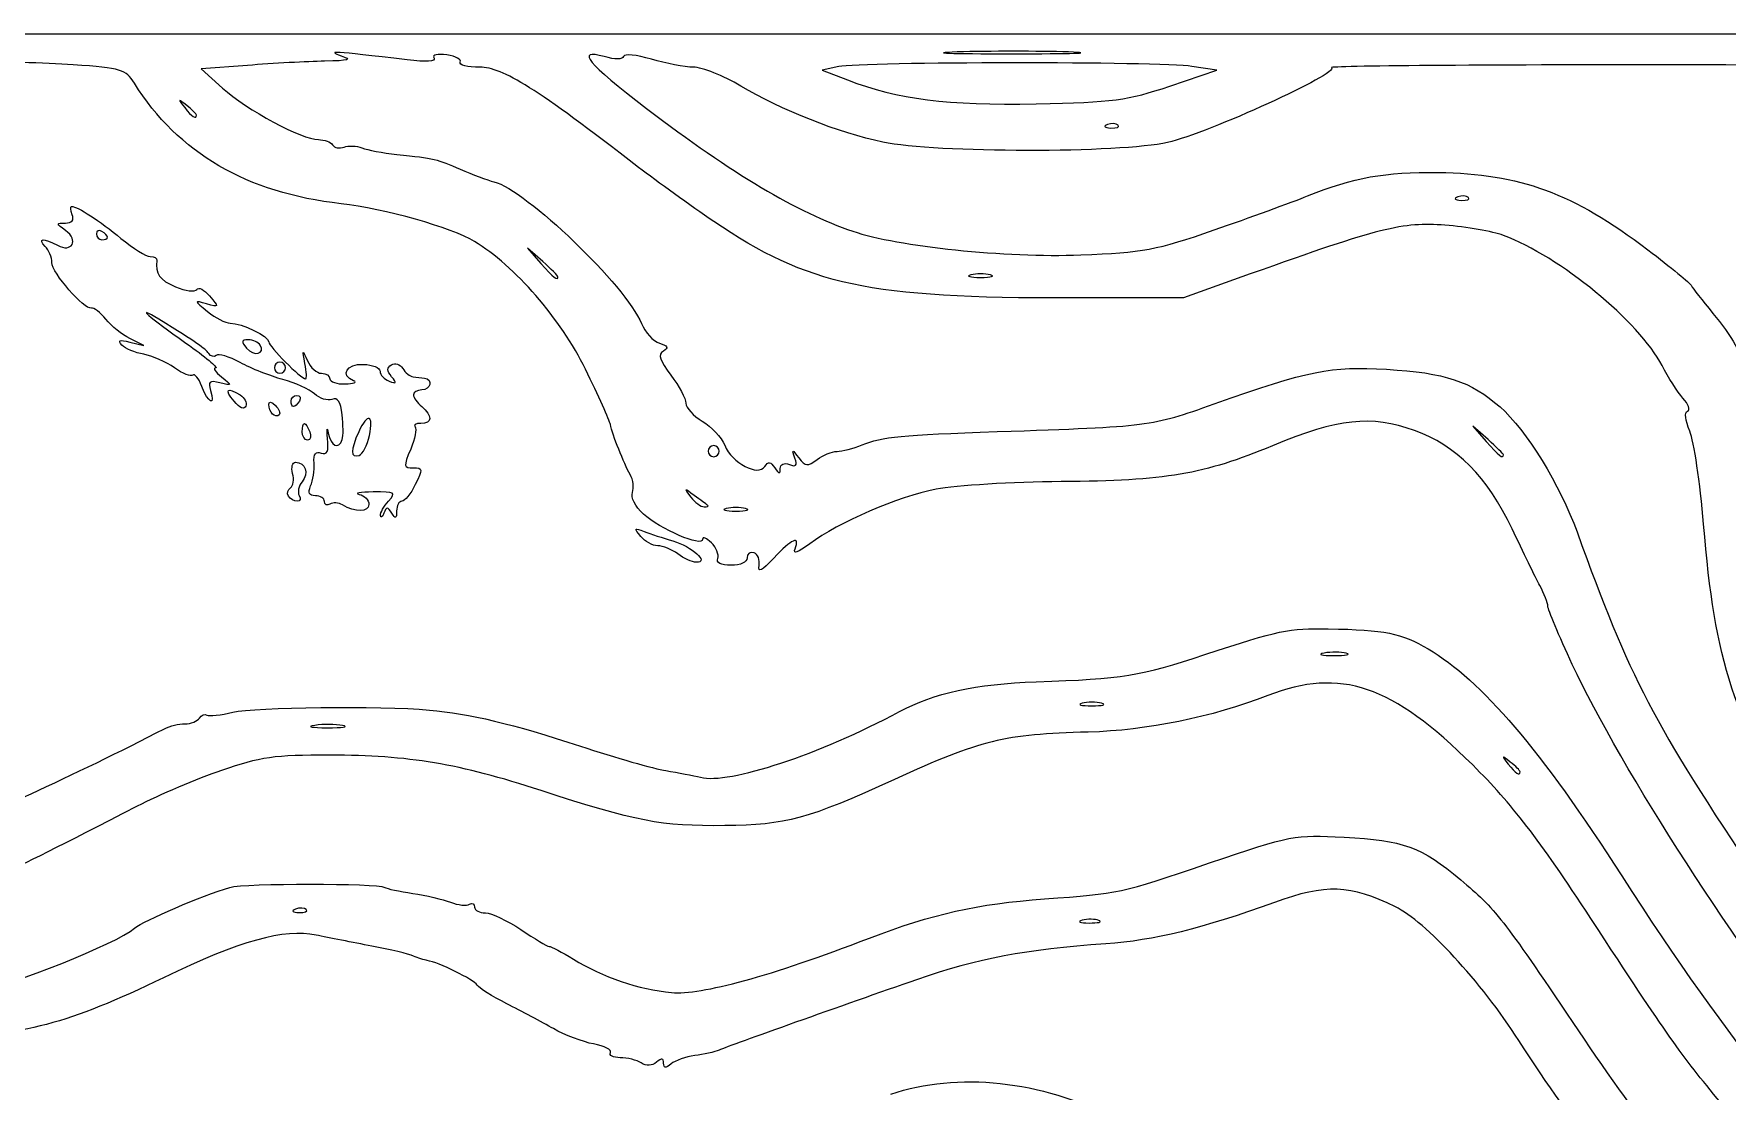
# Model space of a CAD drawing. Extents: x 32 to 2531, y 46 to 1398.
# Drawn here: x 1362.7 to 1768.6, y 1144.3 to 1397.7 of the extents above; entities that cross this region are included whole.
import ezdxf

# ---------------------------------------------------------------- set-up
doc = ezdxf.new("R2010")
doc.units = 0
doc.layers.add('IMAGE', color=7, linetype='CONTINUOUS')

msp = doc.modelspace()

# ---------------------------------------------------------------- linework, layer by layer
at = {"layer": 'IMAGE', "color": 7}
for points in [[(32.319879, 721.65756), (32.319879, 1397.653213), (1281.6532, 1397.653213), (2530.9865, 1397.653213), (2530.9865, 721.65312), (2530.9865, 45.6531), (1281.6532, 45.6531), (32.319879, 45.6531), (32.319879, 721.64876)], [(1610.7241, 1393.312982), (1610.7241, 1393.312982)], [(1634.9865, 1385.123966), (1634.9865, 1385.123966)], [(1401.6532, 1378.156619), (1401.6532, 1378.156619)], [(1622.6255, 1375.79211), (1622.6255, 1375.79211)], [(1706.6255, 1358.458773), (1706.6255, 1358.458773)], [(1380.3199, 1348.907857), (1380.3199, 1348.907857)], [(1591.9865, 1339.90561), (1591.9865, 1339.90561)], [(1488.3199, 1339.42075), (1488.3199, 1339.42075)], [(1416.9296, 1323.07868), (1416.9296, 1323.07868)], [(1422.9865, 1317.65321), (1422.9865, 1317.65321)], [(1410.6559, 1309.6221), (1410.6559, 1309.6221)], [(1424.3199, 1309.6532), (1424.3199, 1309.6532)], [(1419.8755, 1306.54211), (1419.8755, 1306.54211)], [(1426.9865, 1302.31988), (1426.9865, 1302.31988)], [(1443.1172, 1301.41957), (1443.1172, 1301.41957)], [(1526.9865, 1297.65321), (1526.9865, 1297.65321)], [(1714.9865, 1296.75413), (1714.9865, 1296.75413)], [(1423.7101, 1286.89441), (1423.7101, 1286.89441)], [(1524.2088, 1284.69717), (1524.2088, 1284.69717)], [(1533.3199, 1283.90565), (1533.3199, 1283.90565)], [(1517.0651, 1273.02895), (1517.0651, 1273.02895)], [(1677.3355, 1249.23598), (1677.3355, 1249.23598)], [(1618.6532, 1237.23896), (1618.6532, 1237.23896)], [(1436.6715, 1231.92495), (1436.6715, 1231.92495)], [(1718.9865, 1220.82329), (1718.9865, 1220.82329)], [(1427.9588, 1187.79205), (1427.9588, 1187.79205)]]:
    msp.add_lwpolyline(points, close=True, dxfattribs=at)
for points in [[(1413.8812, 1390.106192), (1402.7759, 1389.241771), (1407.8812, 1384.659787)], [(1555.6532, 1389.810119), (1551.6532, 1388.949195), (1557.6985, 1386.634227)], [(1634.9865, 1385.123962), (1646.3199, 1388.934553), (1640.3199, 1389.861719)], [(1484.6532, 1343.087421), (1480.9865, 1346.319839), (1484.2189, 1342.653173)], [(1654.3199, 1340.131941), (1638.3199, 1334.41515), (1611.6532, 1334.36755)], [(1385.6531, 1323.79604), (1388.9864, 1322.97249), (1385.6531, 1324.63123)], [(1711.3199, 1300.4208), (1707.6532, 1303.65321), (1710.8856, 1299.98655)], [(1445.7585, 1282.21489), (1445.7584, 1282.21489)], [(1618.0119, 1185.19457), (1618.0119, 1185.19447)]]:
    msp.add_lwpolyline(points, dxfattribs=at)
for points in [[(1452.1937, 1391.420669), (1433.9315, 1393.574259), (1432.9, 1393.639907), (1436.3199, 1392.430851)], [(1461.71, 1392.596001), (1459.3747, 1392.938764), (1458.1183, 1392.646041), (1458.5975, 1391.870749)], [(1464.8943, 1390.83726), (1465.2967, 1391.488459), (1463.8637, 1392.279892), (1461.71, 1392.596001)], [(1499.4054, 1392.199498), (1492.378, 1394.214929), (1495.3037, 1390.636117), (1509.5365, 1379.806545)], [(1510.734, 1391.579289), (1507.1342, 1392.671745), (1504.306, 1392.947431), (1504.0666, 1392.229218)], [(1584.0575, 1393.315126), (1576.5017, 1393.077033), (1582.3199, 1392.881264), (1596.9865, 1392.880085)], [(1610.7241, 1393.313026), (1603.6132, 1393.552298), (1591.6132, 1393.553263), (1584.0575, 1393.315126)], [(1596.9865, 1392.880085), (1611.6532, 1392.878885), (1617.8351, 1393.07371), (1610.7241, 1393.312982)], [(1372.0867, 1390.243906), (1365.2484, 1390.713675), (1354.2535, 1391.006785), (1347.6535, 1390.895262)], [(1386.7533, 1385.831299), (1384.67, 1389.150431), (1383.6835, 1389.447229), (1372.0867, 1390.243906)], [(1432.3199, 1391.111511), (1428.2865, 1391.034021), (1419.9891, 1390.581623), (1413.8812, 1390.106192)], [(1436.3199, 1392.430851), (1439.0345, 1391.471129), (1438.2921, 1391.226259), (1432.3199, 1391.111511)], [(1458.5975, 1391.870749), (1459.1052, 1391.04918), (1456.7485, 1390.883541), (1452.1937, 1391.420669)], [(1469.5853, 1389.653263), (1466.6028, 1389.653263), (1464.4917, 1390.186061), (1464.8943, 1390.83726)], [(1507.6532, 1365.658227), (1483.1415, 1384.603405), (1475.1299, 1389.653263), (1469.5853, 1389.653263)], [(1504.0666, 1392.229218), (1503.811, 1391.462631), (1502.0146, 1391.451178), (1499.4054, 1392.199498)], [(1520.8113, 1389.667639), (1518.7072, 1389.675639), (1514.1725, 1390.535819), (1510.734, 1391.579289)], [(1532.1446, 1385.156857), (1528.0153, 1387.62985), (1522.9153, 1389.659702), (1520.8113, 1389.667639)], [(1640.3199, 1389.861719), (1632.8123, 1391.021851), (1561.08, 1390.978133), (1555.6532, 1389.810119)], [(1673.8037, 1389.560015), (1675.8544, 1388.292061), (1644.2904, 1373.900881), (1634.4948, 1371.637662)], [(1756.7021, 1390.220563), (1710.432, 1390.275193), (1673.1277, 1389.977939), (1673.8037, 1389.560015)], [(1841.3706, 1388.498246), (1840.9537, 1389.749089), (1821.5389, 1390.144022), (1756.7021, 1390.220563)], [(1436.3201, 1356.947503), (1413.7229, 1359.493529), (1397.2648, 1369.084043), (1386.7533, 1385.831299)], [(1407.8812, 1384.659787), (1413.7023, 1379.435427), (1426.9581, 1372.319929), (1430.8699, 1372.319929)], [(1566.1966, 1371.708982), (1555.7742, 1373.878433), (1541.6881, 1379.441345), (1532.1446, 1385.156857)], [(1557.6985, 1386.634227), (1569.9681, 1381.935867), (1581.5364, 1380.471134), (1602.9865, 1380.900087)], [(1602.9865, 1380.900087), (1621.5579, 1381.271473), (1624.8023, 1381.699719), (1634.9865, 1385.123966)], [(1399.3199, 1380.489953), (1397.2051, 1382.148447), (1397.158, 1382.101287), (1398.8164, 1379.986546)], [(1401.6532, 1378.156619), (1401.6532, 1378.433494), (1400.6032, 1379.483494), (1399.3199, 1380.489953)], [(1398.8164, 1379.986546), (1400.5583, 1377.765549), (1401.6532, 1377.059241), (1401.6532, 1378.156619)], [(1509.5365, 1379.806545), (1530.276, 1364.026214), (1545.5906, 1354.907594), (1558.9857, 1350.363525)], [(1430.8699, 1372.319929), (1432.3141, 1372.319929), (1433.8504, 1371.746133), (1434.2839, 1371.044828)], [(1620.0699, 1375.897373), (1619.0063, 1375.471738), (1619.3221, 1375.155795), (1620.8755, 1375.091817)], [(1622.6255, 1375.792106), (1622.1824, 1376.235161), (1621.0324, 1376.28253), (1620.0699, 1375.897373)], [(1620.8755, 1375.091817), (1622.2809, 1375.033927), (1623.0685, 1375.349054), (1622.6255, 1375.79211)], [(1434.2839, 1371.044828), (1434.7173, 1370.343523), (1435.9527, 1370.107716), (1437.0292, 1370.520813)], [(1437.0292, 1370.520813), (1438.1057, 1370.933911), (1440.0365, 1370.846657), (1441.3199, 1370.326917)], [(1441.3199, 1370.326917), (1442.6032, 1369.807177), (1446.3532, 1369.101651), (1449.6532, 1368.759079)], [(1449.6532, 1368.759079), (1458.7997, 1367.80958), (1459.2776, 1367.698764), (1464.9087, 1365.221327)], [(1634.4948, 1371.637662), (1623.244, 1369.038259), (1578.8044, 1369.084666), (1566.1966, 1371.708982)], [(1464.9087, 1365.221327), (1467.7993, 1363.949621), (1471.4251, 1362.592708), (1472.9659, 1362.205963)], [(1525.6532, 1352.715344), (1520.1532, 1356.433161), (1512.0532, 1362.257459), (1507.6532, 1365.658227)], [(1668.0669, 1358.839753), (1679.0624, 1363.247385), (1686.6658, 1364.609618), (1699.3242, 1364.439837)], [(1699.3242, 1364.439837), (1719.0964, 1364.174642), (1731.591, 1359.570034), (1749.6524, 1345.892626)], [(1472.9659, 1362.205963), (1480.648, 1360.277888), (1504.5993, 1337.30218), (1508.3391, 1328.27373)], [(1371.8377, 1354.319879), (1371.4156, 1355.419879), (1371.3596, 1356.319879), (1371.7137, 1356.319879)], [(1371.7137, 1356.319879), (1373.0797, 1356.319879), (1378.5101, 1352.800191), (1383.5421, 1348.653213)], [(1468.3201, 1347.901954), (1462.8225, 1351.219849), (1446.6956, 1355.778503), (1436.3201, 1356.947503)], [(1645.6524, 1350.669687), (1654.0857, 1353.602019), (1664.1722, 1357.278549), (1668.0669, 1358.839753)], [(1704.0699, 1358.564035), (1703.0063, 1358.138401), (1703.3221, 1357.822458), (1704.8755, 1357.758479)], [(1706.6255, 1358.458769), (1706.1824, 1358.901823), (1705.0324, 1358.949193), (1704.0699, 1358.564035)], [(1704.8755, 1357.758479), (1706.2809, 1357.700589), (1707.0685, 1358.015717), (1706.6255, 1358.458773)], [(1370.2687, 1350.522151), (1367.9332, 1352.229966), (1367.9301, 1352.319879), (1370.2077, 1352.319879)], [(1370.2077, 1352.319879), (1371.7909, 1352.319879), (1372.3445, 1352.999071), (1371.8377, 1354.319879)], [(1611.6532, 1334.36755), (1562.6601, 1334.28005), (1548.4364, 1337.31465), (1525.6532, 1352.715344)], [(1700.9865, 1351.796864), (1690.7515, 1352.581768), (1685.4675, 1351.260977), (1654.3199, 1340.131941)], [(1365.3865, 1346.719879), (1363.4391, 1348.667407), (1364.9299, 1348.800803), (1368.3267, 1346.982941)], [(1368.3267, 1346.982941), (1371.8109, 1345.118183), (1373.4856, 1348.169939), (1370.2687, 1350.522151)], [(1378.9865, 1350.319879), (1378.2532, 1350.773105), (1377.6532, 1350.508514), (1377.6532, 1349.731902)], [(1377.6532, 1349.731902), (1377.6532, 1348.95529), (1378.2532, 1348.319879), (1378.9865, 1348.319879)], [(1380.3199, 1348.907857), (1380.3199, 1349.231245), (1379.7199, 1349.866654), (1378.9865, 1350.319879)], [(1378.9865, 1348.319879), (1379.7199, 1348.319879), (1380.3199, 1348.584469), (1380.3199, 1348.907857)], [(1383.5421, 1348.653213), (1386.4341, 1346.269879), (1389.5924, 1344.319879), (1390.5604, 1344.319879)], [(1494.9196, 1317.28074), (1489.0561, 1329.28246), (1477.9092, 1342.114853), (1468.3201, 1347.901954)], [(1558.9857, 1350.363525), (1569.8566, 1346.675737), (1595.7032, 1343.993662), (1613.6524, 1344.690823)], [(1613.6524, 1344.690823), (1628.7464, 1345.277089), (1631.766, 1345.841261), (1645.6524, 1350.669687)], [(1714.9865, 1349.362665), (1712.4199, 1350.307812), (1706.1199, 1351.403201), (1700.9865, 1351.796864)], [(1753.034, 1318.1639), (1747.6429, 1328.67044), (1728.4583, 1344.401855), (1714.9865, 1349.362665)], [(1366.9865, 1342.860886), (1366.9865, 1344.103333), (1366.2665, 1345.839879), (1365.3865, 1346.719879)], [(1390.5604, 1344.319879), (1391.5284, 1344.319879), (1392.2493, 1343.869879), (1392.1625, 1343.319879)], [(1749.6524, 1345.892626), (1755.1524, 1341.727611), (1759.8541, 1337.86475), (1760.1006, 1337.30849)], [(1376.4469, 1331.96099), (1374.7419, 1331.46248), (1366.9865, 1340.397771), (1366.9865, 1342.860886)], [(1392.1625, 1343.319879), (1391.6711, 1340.207402), (1392.7693, 1338.66904), (1396.6471, 1337.03862)], [(1484.2189, 1342.653173), (1487.2401, 1339.22612), (1488.3199, 1338.37506), (1488.3199, 1339.42075)], [(1488.3199, 1339.42075), (1488.3199, 1339.65959), (1486.6699, 1341.30959), (1484.6532, 1343.087421)], [(1587.3199, 1339.90561), (1586.0365, 1339.57024), (1587.0865, 1339.29584), (1589.6532, 1339.29584)], [(1591.9865, 1339.90561), (1590.7032, 1340.240977), (1588.6032, 1340.240977), (1587.3199, 1339.90561)], [(1589.6532, 1339.29584), (1592.2199, 1339.29584), (1593.2699, 1339.57024), (1591.9865, 1339.90561)], [(1396.6471, 1337.03862), (1399.0373, 1336.03357), (1401.3024, 1335.75137), (1401.7083, 1336.40804)], [(1401.7083, 1336.40804), (1402.1123, 1337.06179), (1403.5048, 1336.35644), (1404.8027, 1334.84058)], [(1760.1006, 1337.30849), (1760.3472, 1336.75223), (1762.664, 1333.76544), (1765.2492, 1330.67117)], [(1379.9097, 1329.27937), (1378.5843, 1330.92354), (1377.026, 1332.13027), (1376.4469, 1331.96099)], [(1392.6531, 1329.24967), (1386.6392, 1332.96152), (1390.1289, 1329.89034), (1399.1153, 1323.5624)], [(1404.0748, 1332.95243), (1401.0035, 1333.81574), (1401.0048, 1333.80586), (1404.3204, 1331.09977)], [(1404.8027, 1334.84058), (1407.0999, 1332.15761), (1407.0805, 1332.10752), (1404.0748, 1332.95243)], [(1385.6531, 1324.63123), (1383.8197, 1325.54354), (1381.2352, 1327.6352), (1379.9097, 1329.27937)], [(1404.5805, 1321.05596), (1403.7132, 1322.29549), (1401.8825, 1323.55308), (1392.6531, 1329.24967)], [(1404.3204, 1331.09977), (1406.1537, 1329.60344), (1408.5841, 1328.36583), (1409.7212, 1328.34953)], [(1409.7212, 1328.34953), (1412.6079, 1328.30813), (1418.9641, 1325.22134), (1418.9767, 1323.85483)], [(1508.3391, 1328.27373), (1509.2196, 1326.14791), (1511.1548, 1324.02306), (1512.6395, 1323.55184)], [(1765.2492, 1330.67117), (1769.5869, 1325.4792), (1772.5568, 1320.25911), (1773.0348, 1316.98654)], [(1383.7685, 1323.08762), (1382.6901, 1324.22798), (1383.1719, 1324.40908), (1385.6531, 1323.79604)], [(1399.1153, 1323.5624), (1403.7308, 1320.31234), (1406.94, 1317.63413), (1406.2468, 1317.61081)], [(1414.0779, 1324.31988), (1412.3829, 1324.31988), (1412.3013, 1323.94878), (1413.6411, 1322.33456)], [(1416.9296, 1323.07868), (1416.5077, 1323.76134), (1415.2244, 1324.31988), (1414.0779, 1324.31988)], [(1418.9767, 1323.85483), (1418.9897, 1322.74948), (1426.728, 1314.98655), (1427.8201, 1314.98655)], [(1512.6395, 1323.55184), (1514.6696, 1322.90749), (1514.9052, 1322.42705), (1513.5899, 1321.61409)], [(1388.9887, 1320.87175), (1386.9144, 1321.24789), (1384.5653, 1322.24503), (1383.7685, 1323.08762)], [(1396.3571, 1317.6266), (1394.3788, 1319.0353), (1391.0631, 1320.49562), (1388.9887, 1320.87175)], [(1406.3936, 1320.61597), (1405.9065, 1320.12893), (1405.0907, 1320.32692), (1404.5805, 1321.05596)], [(1412.1328, 1318.88495), (1409.4632, 1320.32405), (1406.8807, 1321.10301), (1406.3936, 1320.61597)], [(1413.6411, 1322.33456), (1415.3625, 1320.26025), (1418.2655, 1320.91711), (1416.9296, 1323.07868)], [(1427.6485, 1318.65321), (1426.9885, 1322.00119), (1427.0405, 1322.05913), (1428.2468, 1319.31988)], [(1513.5899, 1321.61409), (1512.2365, 1320.77768), (1512.6491, 1319.47332), (1515.4136, 1315.84882)], [(1400.7663, 1315.87752), (1400.3196, 1315.43082), (1398.3355, 1316.2179), (1396.3571, 1317.6266)], [(1402.9161, 1313.17146), (1402.1804, 1315.1065), (1401.2129, 1316.32423), (1400.7663, 1315.87752)], [(1406.2468, 1317.61081), (1405.5536, 1317.58751), (1406.1868, 1316.6125), (1407.6531, 1315.44418)], [(1407.6531, 1315.44418), (1410.2787, 1313.35263), (1410.2728, 1313.33107), (1407.2649, 1314.04275)], [(1422.3197, 1314.83677), (1419.3864, 1315.62417), (1414.8023, 1317.44585), (1412.1328, 1318.88495)], [(1421.6532, 1318.98655), (1420.9199, 1318.98655), (1420.3199, 1318.38655), (1420.3199, 1317.65321)], [(1420.3199, 1317.65321), (1420.3199, 1316.91988), (1420.9199, 1316.31988), (1421.6532, 1316.31988)], [(1422.9865, 1317.65321), (1422.9865, 1318.38655), (1422.3865, 1318.98655), (1421.6532, 1318.98655)], [(1421.6532, 1316.31988), (1422.3865, 1316.31988), (1422.9865, 1316.91988), (1422.9865, 1317.65321)], [(1427.8201, 1314.98655), (1428.1232, 1314.98655), (1428.046, 1316.63655), (1427.6485, 1318.65321)], [(1428.2468, 1319.31988), (1428.9733, 1317.66988), (1430.4872, 1316.31988), (1431.6108, 1316.31988)], [(1431.6108, 1316.31988), (1432.7344, 1316.31988), (1433.6537, 1315.71988), (1433.6537, 1314.98655)], [(1439.3204, 1314.53625), (1436.0097, 1315.87211), (1437.6319, 1318.60461), (1441.6507, 1318.46185)], [(1441.6507, 1318.46185), (1443.8491, 1318.38375), (1445.6491, 1317.63407), (1445.6507, 1316.79586)], [(1445.6507, 1316.79586), (1445.6507, 1315.95766), (1446.6385, 1314.89392), (1447.8423, 1314.43201)], [(1448.4443, 1315.50399), (1447.2451, 1316.94894), (1447.2353, 1317.64931), (1448.4043, 1318.372)], [(1447.8423, 1314.43201), (1449.6185, 1313.75043), (1449.7319, 1313.95243), (1448.4443, 1315.50399)], [(1448.4043, 1318.372), (1449.2552, 1318.8979), (1450.4625, 1318.50132), (1451.0871, 1317.4907)], [(1451.0871, 1317.4907), (1451.7117, 1316.48008), (1452.8447, 1315.57821), (1453.6047, 1315.48655)], [(1453.6047, 1315.48655), (1454.3648, 1315.39485), (1455.5867, 1315.24488), (1456.32, 1315.15321)], [(1500.8904, 1304.05127), (1500.6961, 1305.00331), (1498.0093, 1310.95657), (1494.9196, 1317.28074)], [(1515.4136, 1315.84882), (1517.3788, 1313.27245), (1518.9865, 1310.25841), (1518.9865, 1309.15094)], [(1645.6532, 1308.9705), (1668.5463, 1317.05214), (1673.5032, 1318.04757), (1686.9865, 1317.2708)], [(1686.9865, 1317.2708), (1700.9396, 1316.46696), (1707.2021, 1314.39047), (1714.1977, 1308.24823)], [(1758.0448, 1310.37571), (1756.7295, 1311.85172), (1754.4745, 1315.3564), (1753.034, 1318.1639)], [(1405.0215, 1312.20938), (1406.2535, 1308.32768), (1404.4432, 1309.15492), (1402.9161, 1313.17146)], [(1407.2649, 1314.04275), (1404.7247, 1314.6438), (1404.3468, 1314.33498), (1405.0215, 1312.20938)], [(1410.6559, 1309.6221), (1408.2607, 1312.41947), (1408.9719, 1313.13299), (1412.1491, 1311.12033)], [(1429.9368, 1311.36747), (1428.6807, 1312.48819), (1425.2531, 1314.04937), (1422.3197, 1314.83677)], [(1434.1351, 1310.06454), (1433.082, 1309.66043), (1431.1928, 1310.24675), (1429.9368, 1311.36747)], [(1433.6537, 1314.98655), (1433.6537, 1314.25321), (1435.3037, 1313.70058), (1437.3204, 1313.75848)], [(1437.3204, 1313.75848), (1439.3371, 1313.81638), (1440.2371, 1314.16637), (1439.3204, 1314.53625)], [(1455.6533, 1312.31988), (1454.5533, 1312.31988), (1453.6533, 1311.79335), (1453.6533, 1311.14981)], [(1456.32, 1315.15321), (1458.4584, 1314.88592), (1457.8545, 1312.31988), (1455.6533, 1312.31988)], [(1413.472, 1308.44297), (1413.1659, 1307.52472), (1412.0525, 1307.99089), (1410.6559, 1309.6221)], [(1412.1491, 1311.12033), (1413.1551, 1310.48304), (1413.7504, 1309.27823), (1413.472, 1308.44297)], [(1418.9865, 1308.80877), (1418.9865, 1309.64424), (1419.6076, 1309.56552), (1420.5643, 1308.60877)], [(1419.8755, 1306.54211), (1419.3865, 1307.03099), (1418.9865, 1308.05099), (1418.9865, 1308.80877)], [(1420.5643, 1308.60877), (1421.4321, 1307.74099), (1421.8321, 1306.72099), (1421.4532, 1306.34211)], [(1424.3199, 1309.6532), (1424.3199, 1310.38654), (1424.9553, 1310.98654), (1425.7319, 1310.98654)], [(1424.9079, 1308.31987), (1424.5844, 1308.31987), (1424.3199, 1308.91987), (1424.3199, 1309.6532)], [(1426.3199, 1309.6532), (1425.8667, 1308.91987), (1425.2312, 1308.31987), (1424.9079, 1308.31987)], [(1425.7319, 1310.98654), (1426.5085, 1310.98654), (1426.7731, 1310.38654), (1426.3199, 1309.6532)], [(1436.5667, 1306.372), (1436.1952, 1309.55389), (1435.5112, 1310.5926), (1434.1351, 1310.06454)], [(1453.6533, 1311.14981), (1453.6533, 1310.50626), (1454.5533, 1309.2328), (1455.6533, 1308.31988)], [(1455.6533, 1308.31988), (1458.2933, 1306.12884), (1458.1929, 1304.31988), (1455.4311, 1304.31988)], [(1518.9865, 1309.15094), (1518.9865, 1308.04348), (1520.7611, 1306.08909), (1522.93, 1304.80788)], [(1593.6532, 1302.3371), (1630.4247, 1303.58459), (1630.3804, 1303.57895), (1645.6532, 1308.9705)], [(1714.1977, 1308.24823), (1720.4871, 1302.72609), (1728.5924, 1289.58127), (1732.6691, 1278.29186)], [(1759.1452, 1307.2617), (1759.8553, 1307.4984), (1759.3601, 1308.89971), (1758.0448, 1310.37571)], [(1421.4532, 1306.34211), (1421.0743, 1305.96321), (1420.3643, 1306.05321), (1419.8755, 1306.54211)], [(1426.9865, 1302.31988), (1426.9865, 1303.41988), (1427.2224, 1304.31988), (1427.5105, 1304.31988)], [(1427.5105, 1304.31988), (1427.7988, 1304.31988), (1428.3799, 1303.41988), (1428.802, 1302.31988)], [(1433.0651, 1300.73215), (1432.8479, 1303.07207), (1432.9312, 1303.63655), (1433.2503, 1301.98655)], [(1436.5907, 1300.46563), (1436.8619, 1301.27912), (1436.8511, 1303.93699), (1436.5667, 1306.372)], [(1443.1172, 1301.41957), (1444.1569, 1306.50329), (1442.6859, 1306.98024), (1440.5339, 1302.25715)], [(1454.0449, 1303.48385), (1454.5047, 1303.02405), (1454.0319, 1300.62405), (1453.0019, 1298.15052)], [(1455.4311, 1304.31988), (1454.2089, 1304.31988), (1453.5851, 1303.94367), (1454.0449, 1303.48385)], [(1505.6324, 1292.03965), (1504.1069, 1294.69315), (1501.4019, 1301.54503), (1500.8904, 1304.05127)], [(1522.93, 1304.80788), (1525.0989, 1303.52668), (1527.5131, 1300.94274), (1528.2948, 1299.06584)], [(1693.6535, 1302.61396), (1683.2071, 1306.33064), (1675.4823, 1305.49767), (1659.6535, 1298.94769)], [(1759.686, 1302.44711), (1758.5957, 1305.05647), (1758.3768, 1307.00556), (1759.1452, 1307.2617)], [(1428.278, 1300.31988), (1427.5677, 1300.31988), (1426.9865, 1301.21988), (1426.9865, 1302.31988)], [(1428.802, 1302.31988), (1429.2241, 1301.21988), (1428.9884, 1300.31988), (1428.278, 1300.31988)], [(1431.5597, 1297.20689), (1433.0035, 1296.65291), (1433.3651, 1297.4998), (1433.0651, 1300.73215)], [(1433.2503, 1301.98655), (1433.8615, 1298.82553), (1435.7564, 1297.96276), (1436.5907, 1300.46563)], [(1440.5339, 1302.25715), (1438.5408, 1297.88275), (1438.5699, 1295.95879), (1440.6189, 1296.64179)], [(1440.6189, 1296.64179), (1441.5168, 1296.94107), (1442.6409, 1299.09107), (1443.1172, 1301.41957)], [(1555.2331, 1297.61081), (1556.4687, 1297.63411), (1559.1687, 1298.3279), (1561.2331, 1299.15251)], [(1561.2331, 1299.15251), (1566.1625, 1301.12158), (1570.5619, 1301.55371), (1593.6532, 1302.3371)], [(1717.0897, 1279.02461), (1711.2572, 1291.3948), (1703.6412, 1299.06048), (1693.6535, 1302.61396)], [(1710.8856, 1299.98655), (1713.9068, 1296.55949), (1714.9865, 1295.70843), (1714.9865, 1296.75413)], [(1714.9865, 1296.75413), (1714.9865, 1296.99296), (1713.3365, 1298.64296), (1711.3199, 1300.4208)], [(1763.002, 1280.1914), (1762.1857, 1290.02072), (1760.6935, 1300.03579), (1759.686, 1302.44711)], [(1429.8368, 1294.79463), (1429.7128, 1297.00591), (1430.2223, 1297.72015), (1431.5597, 1297.20689)], [(1453.0019, 1298.15052), (1451.2573, 1293.97525), (1451.3015, 1293.65321), (1453.6192, 1293.65321)], [(1525.6532, 1298.98655), (1524.9199, 1298.98655), (1524.3199, 1298.38655), (1524.3199, 1297.65321)], [(1524.3199, 1297.65321), (1524.3199, 1296.91988), (1524.9199, 1296.31988), (1525.6532, 1296.31988)], [(1526.9865, 1297.65321), (1526.9865, 1298.38655), (1526.3865, 1298.98655), (1525.6532, 1298.98655)], [(1525.6532, 1296.31988), (1526.3865, 1296.31988), (1526.9865, 1296.91988), (1526.9865, 1297.65321)], [(1528.2948, 1299.06584), (1530.0701, 1294.80278), (1536.3057, 1291.51165), (1537.9104, 1293.99068)], [(1537.9104, 1293.99068), (1538.7436, 1295.278), (1539.2829, 1295.20184), (1540.2995, 1293.65326)], [(1543.8016, 1294.44746), (1545.4192, 1293.82674), (1545.7479, 1294.20332), (1545.1317, 1295.97148)], [(1545.1317, 1295.97148), (1544.36, 1298.18596), (1544.4156, 1298.18869), (1546.1064, 1296.01918)], [(1546.1064, 1296.01918), (1547.6899, 1293.98743), (1548.1968, 1293.94351), (1550.4429, 1295.64343)], [(1550.4429, 1295.64343), (1551.842, 1296.70217), (1553.9975, 1297.58747), (1555.2331, 1297.61081)], [(1659.6535, 1298.94769), (1643.0189, 1292.06429), (1634.1308, 1290.55739), (1608.9868, 1290.35751)], [(1424.1729, 1288.89575), (1424.8493, 1289.31381), (1425.0892, 1290.85527), (1424.7059, 1292.32121)], [(1424.7059, 1292.32121), (1424.3225, 1293.78715), (1424.6429, 1294.98655), (1425.4191, 1294.98655)], [(1425.4191, 1294.98655), (1427.758, 1294.98655), (1428.6516, 1292.32619), (1426.9865, 1290.31988)], [(1429.0243, 1289.31988), (1429.5687, 1290.60321), (1429.9343, 1293.06685), (1429.8368, 1294.79463)], [(1453.6192, 1293.65321), (1455.9476, 1293.65321), (1455.9813, 1293.38392), (1454.1201, 1289.65321)], [(1506.1752, 1287.75688), (1506.5979, 1288.85807), (1506.3536, 1290.78532), (1505.6324, 1292.03965)], [(1540.2995, 1293.65326), (1541.314, 1292.10788), (1541.6171, 1292.06453), (1541.6328, 1293.46258)], [(1541.6328, 1293.46258), (1541.6458, 1294.57582), (1542.4797, 1294.95472), (1543.8016, 1294.44746)], [(1423.7101, 1286.89441), (1423.2883, 1287.57708), (1423.4965, 1288.47768), (1424.1729, 1288.89575)], [(1426.2837, 1287.04495), (1426.7568, 1286.27949), (1426.5439, 1285.65321), (1425.8105, 1285.65321)], [(1426.9865, 1290.31988), (1426.1269, 1289.28413), (1425.8107, 1287.81041), (1426.2837, 1287.04495)], [(1430.1772, 1286.98655), (1428.6484, 1286.98655), (1428.3181, 1287.65505), (1429.0243, 1289.31988)], [(1432.3199, 1285.57452), (1432.3199, 1286.35113), (1431.3557, 1286.98655), (1430.1772, 1286.98655)], [(1444.0287, 1287.89083), (1440.8888, 1287.85483), (1439.3699, 1287.59268), (1440.6532, 1287.30821)], [(1440.6532, 1287.30821), (1441.9365, 1287.02376), (1442.9865, 1285.93877), (1442.9865, 1284.89715)], [(1447.6953, 1285.69975), (1449.584, 1287.78677), (1449.3087, 1287.95133), (1444.0287, 1287.89083)], [(1454.1201, 1289.65321), (1453.0227, 1287.45321), (1451.5687, 1285.65321), (1450.8891, 1285.65321)], [(1508.8227, 1282.58915), (1506.8279, 1284.43791), (1505.7265, 1286.58759), (1506.1752, 1287.75688)], [(1520.9865, 1287.03051), (1518.5199, 1288.83985), (1518.4571, 1288.81156), (1520.1497, 1286.65321)], [(1524.2088, 1284.69717), (1523.9032, 1284.90468), (1522.4532, 1285.95468), (1520.9865, 1287.03051)], [(1579.0127, 1288.5088), (1569.7284, 1286.70464), (1555.6615, 1280.64149), (1548.6759, 1275.43295)], [(1608.9868, 1290.35751), (1597.2535, 1290.26431), (1583.7651, 1289.43232), (1579.0127, 1288.5088)], [(1425.8105, 1285.65321), (1425.0772, 1285.65321), (1424.132, 1286.21176), (1423.7101, 1286.89441)], [(1433.6532, 1284.98655), (1432.9199, 1284.53332), (1432.3199, 1284.79791), (1432.3199, 1285.57452)], [(1436.6532, 1284.77048), (1435.7365, 1285.34253), (1434.3865, 1285.43977), (1433.6532, 1284.98655)], [(1442.9865, 1284.89715), (1442.9865, 1282.96037), (1439.6603, 1282.89384), (1436.6532, 1284.77048)], [(1445.7584, 1282.21489), (1445.7014, 1282.89048), (1446.5721, 1284.45867), (1447.6953, 1285.69975)], [(1448.4609, 1282.80408), (1447.4888, 1284.33857), (1447.1969, 1284.33857), (1446.5867, 1282.80408)], [(1449.6329, 1283.31988), (1449.6169, 1281.49383), (1449.3621, 1281.38169), (1448.4609, 1282.80408)], [(1450.8891, 1285.65321), (1450.2093, 1285.65321), (1449.6441, 1284.60321), (1449.6329, 1283.31988)], [(1520.1497, 1286.65321), (1521.1563, 1285.36988), (1522.6063, 1284.31988), (1523.372, 1284.31988)], [(1523.372, 1284.31988), (1524.1377, 1284.31988), (1524.5143, 1284.48967), (1524.2088, 1284.69717)], [(1528.6532, 1283.90565), (1527.3699, 1283.57028), (1528.4199, 1283.29588), (1530.9865, 1283.29588)], [(1533.3199, 1283.90565), (1532.0365, 1284.24101), (1529.9365, 1284.24101), (1528.6532, 1283.90565)], [(1530.9865, 1283.29588), (1533.5532, 1283.29588), (1534.6032, 1283.57028), (1533.3199, 1283.90565)], [(1446.5867, 1282.80408), (1446.1891, 1281.80444), (1445.8165, 1281.53931), (1445.7585, 1282.21489)], [(1508.1497, 1277.23619), (1506.5219, 1279.23752), (1506.6143, 1279.36873), (1508.9865, 1278.42492)], [(1522.9868, 1276.52277), (1522.9868, 1274.55539), (1512.7695, 1278.93137), (1508.8227, 1282.58915)], [(1723.738, 1265.44789), (1722.6844, 1267.39437), (1719.6927, 1273.50389), (1717.0897, 1279.02461)], [(1788.3153, 1203.48482), (1769.9132, 1234.29575), (1765.7711, 1246.84762), (1763.002, 1280.1914)], [(1512.2283, 1274.98655), (1510.9916, 1274.98655), (1509.1563, 1275.99888), (1508.1497, 1277.23619)], [(1508.9865, 1278.42492), (1510.4532, 1277.84141), (1513.5383, 1276.81881), (1515.8423, 1276.15245)], [(1517.0651, 1273.02895), (1515.6415, 1274.10563), (1513.4649, 1274.98655), (1512.2283, 1274.98655)], [(1515.8423, 1276.15245), (1520.4692, 1274.81423), (1524.7193, 1270.95396), (1521.4831, 1271.02895)], [(1525.1163, 1275.71459), (1523.9451, 1276.88581), (1522.9868, 1277.24949), (1522.9868, 1276.52277)], [(1526.6193, 1271.95268), (1526.9639, 1272.85051), (1526.2875, 1274.54336), (1525.1163, 1275.71459)], [(1545.1519, 1274.26947), (1546.4096, 1277.54741), (1544.3723, 1276.65805), (1540.068, 1272.05035)], [(1548.6759, 1275.43295), (1545.7739, 1273.26921), (1544.622, 1272.88895), (1545.1519, 1274.26947)], [(1732.6691, 1278.29186), (1745.3819, 1243.08773), (1750.792, 1232.72631), (1776.4651, 1194.41365)], [(1521.4831, 1271.02895), (1520.4767, 1271.05225), (1518.4885, 1271.95228), (1517.0651, 1273.02895)], [(1529.8232, 1270.32028), (1527.3497, 1270.32028), (1526.2148, 1270.89849), (1526.6193, 1271.95268)], [(1533.6535, 1272.09805), (1533.6535, 1271.02915), (1532.1263, 1270.32028), (1529.8232, 1270.32028)], [(1535.3201, 1273.29307), (1534.4035, 1273.61359), (1533.6535, 1273.07584), (1533.6535, 1272.09805)], [(1536.5331, 1270.24536), (1536.7827, 1271.60107), (1536.2368, 1272.97255), (1535.3201, 1273.29307)], [(1540.068, 1272.05035), (1537.148, 1268.92445), (1536.2008, 1268.44084), (1536.5331, 1270.24536)], [(1725.6535, 1260.49893), (1725.6535, 1261.27437), (1724.7915, 1263.50141), (1723.738, 1265.44789)], [(1731.5219, 1246.52969), (1728.2943, 1253.43733), (1725.6535, 1259.72349), (1725.6535, 1260.49893)], [(1643.4443, 1248.90841), (1661.1883, 1254.77775), (1663.5188, 1255.26525), (1672.9869, 1255.08835)], [(1672.9869, 1255.08835), (1686.6595, 1254.83289), (1690.4729, 1254.06725), (1696.9352, 1250.28008)], [(1602.9869, 1242.37525), (1623.904, 1243.11111), (1627.8391, 1243.74656), (1643.4443, 1248.90841)], [(1672.0021, 1249.26289), (1670.3435, 1248.94397), (1671.3865, 1248.67092), (1674.3199, 1248.65612)], [(1677.3355, 1249.23599), (1676.0607, 1249.56971), (1673.6607, 1249.58181), (1672.0021, 1249.26289)], [(1674.3199, 1248.65612), (1677.2532, 1248.64132), (1678.6101, 1248.90226), (1677.3355, 1249.23598)], [(1696.9352, 1250.28008), (1709.6829, 1242.80943), (1724.1436, 1225.87628), (1743.3827, 1195.89121)], [(1792.2583, 1152.36617), (1772.5361, 1176.07563), (1743.1649, 1221.61172), (1731.5219, 1246.52969)], [(1570.2027, 1235.24308), (1578.4795, 1239.68913), (1588.4809, 1241.86495), (1602.9869, 1242.37525)], [(1707.6361, 1222.44624), (1688.3685, 1241.62271), (1675.9239, 1245.84108), (1658.5249, 1239.09345)], [(1658.5249, 1239.09345), (1645.0267, 1233.85855), (1629.5359, 1230.70505), (1615.4792, 1230.33051)], [(1402.3337, 1233.67536), (1402.7943, 1234.42065), (1403.6128, 1234.75748), (1404.1527, 1234.42387)], [(1404.1527, 1234.42387), (1404.6925, 1234.09024), (1407.5011, 1234.38917), (1410.3939, 1235.08825)], [(1410.3939, 1235.08825), (1415.4995, 1236.32197), (1445.6957, 1236.66463), (1457.486, 1235.62263)], [(1457.486, 1235.62263), (1467.1115, 1234.77195), (1477.4777, 1232.2926), (1493.6829, 1226.96516)], [(1522.4939, 1219.49091), (1529.2784, 1217.78808), (1551.1547, 1225.01101), (1570.2027, 1235.24308)], [(1613.9865, 1237.23896), (1612.7032, 1236.90358), (1613.7532, 1236.62918), (1616.3199, 1236.62918)], [(1618.6532, 1237.23896), (1617.3699, 1237.57432), (1615.2699, 1237.57432), (1613.9865, 1237.23896)], [(1616.3199, 1236.62918), (1618.8865, 1236.62918), (1619.9365, 1236.90358), (1618.6532, 1237.23896)], [(1342.906, 1207.65537), (1346.4744, 1208.12389), (1373.1704, 1220.3944), (1393.9688, 1231.12569)], [(1393.9688, 1231.12569), (1395.2423, 1231.78272), (1397.4568, 1232.32028), (1398.8901, 1232.32028)], [(1398.8901, 1232.32028), (1400.3235, 1232.32028), (1401.8731, 1232.93007), (1402.3337, 1233.67536)], [(1430.0048, 1231.94315), (1427.9781, 1231.63669), (1429.3199, 1231.37774), (1432.9865, 1231.36773)], [(1436.6715, 1231.92505), (1435.0316, 1232.24153), (1432.0316, 1232.24973), (1430.0048, 1231.94315)], [(1432.9865, 1231.36773), (1436.6532, 1231.35873), (1438.3115, 1231.60847), (1436.6715, 1231.92495)], [(1615.4792, 1230.33051), (1595.1721, 1229.78941), (1589.7049, 1228.45456), (1568.9865, 1218.97908)], [(1493.6829, 1226.96516), (1502.1324, 1224.18743), (1511.3711, 1221.54515), (1514.2133, 1221.09344)], [(1433.6532, 1224.80155), (1420.3303, 1224.82985), (1416.9213, 1224.35196), (1407.6532, 1221.15663)], [(1484.3199, 1216.31207), (1464.5804, 1222.75632), (1452.6147, 1224.76124), (1433.6532, 1224.80155)], [(1735.9705, 1185.65321), (1723.3673, 1204.9022), (1717.144, 1212.98327), (1707.6361, 1222.44624)], [(1716.6532, 1223.15663), (1714.5384, 1224.81512), (1714.4913, 1224.76796), (1716.1497, 1222.65321)], [(1716.1497, 1222.65321), (1717.8916, 1220.43221), (1718.9865, 1219.72591), (1718.9865, 1220.82329)], [(1718.9865, 1220.82329), (1718.9865, 1221.10016), (1717.9365, 1222.15016), (1716.6532, 1223.15663)], [(1407.6532, 1221.15663), (1401.7865, 1219.134), (1392.6695, 1215.26829), (1387.3931, 1212.56617)], [(1514.2133, 1221.09344), (1517.0556, 1220.64173), (1520.7819, 1219.92059), (1522.4939, 1219.49091)], [(1568.9865, 1218.97908), (1548.1583, 1209.45333), (1543.0684, 1208.06897), (1528.3199, 1207.91821)], [(1528.3199, 1207.91821), (1512.9389, 1207.761), (1507.1019, 1208.87453), (1484.3199, 1216.31207)], [(1387.3931, 1212.56617), (1349.6657, 1193.24551), (1353.4589, 1194.7396), (1341.3257, 1194.42071)], [(1644.5083, 1198.96273), (1664.134, 1205.62786), (1664.8984, 1205.77459), (1676.7981, 1205.16141)], [(1676.7981, 1205.16141), (1691.0205, 1204.42855), (1695.2408, 1202.88317), (1704.7769, 1194.91627)], [(1604.9865, 1190.34718), (1623.0532, 1191.66333), (1622.9461, 1191.63999), (1644.5083, 1198.96273)], [(1409.6532, 1193.11369), (1413.1053, 1194.13718), (1445.1183, 1194.14118), (1446.7732, 1193.11769)], [(1689.094, 1188.46927), (1678.2251, 1193.78319), (1672.4459, 1193.99116), (1660.0972, 1189.51275)], [(1704.7769, 1194.91627), (1713.0665, 1187.99075), (1714.9663, 1185.57159), (1731.6475, 1160.69817)], [(1743.3827, 1195.89121), (1769.6195, 1154.99961), (1790.3625, 1129.75501), (1813.6536, 1110.37053)], [(1386.818, 1183.35111), (1388.9397, 1185.12481), (1403.0397, 1191.1529), (1409.6532, 1193.11369)], [(1446.7732, 1193.11769), (1447.2883, 1192.79942), (1450.308, 1192.15147), (1453.4839, 1191.67779)], [(1453.4839, 1191.67779), (1456.6599, 1191.2041), (1460.7475, 1190.25035), (1462.5676, 1189.55834)], [(1462.5676, 1189.55834), (1464.3877, 1188.86633), (1466.4267, 1188.63983), (1467.0984, 1189.05502)], [(1562.9865, 1180.95183), (1578.1087, 1186.76941), (1588.846, 1189.17135), (1604.9865, 1190.34718)], [(1425.4032, 1187.89731), (1424.3396, 1187.47168), (1424.6555, 1187.15573), (1426.2088, 1187.09176)], [(1427.9588, 1187.79211), (1427.5157, 1188.23516), (1426.3657, 1188.28252), (1425.4032, 1187.89731)], [(1426.2088, 1187.09176), (1427.6143, 1187.03386), (1428.4019, 1187.349), (1427.9588, 1187.79205)], [(1467.0984, 1189.05502), (1467.7703, 1189.47022), (1468.3199, 1189.17449), (1468.3199, 1188.3979)], [(1468.3199, 1188.3979), (1468.3199, 1187.62129), (1469.4897, 1186.98587), (1470.9197, 1186.98587)], [(1470.9197, 1186.98587), (1472.3496, 1186.98587), (1476.1867, 1185.18587), (1479.4464, 1182.98587)], [(1618.0119, 1185.19447), (1617.1092, 1185.55969), (1615.3092, 1185.58192), (1614.0119, 1185.24397)], [(1660.0972, 1189.51275), (1642.7412, 1183.21831), (1631.2216, 1180.38987), (1619.6532, 1179.58239)], [(1718.7209, 1156.39285), (1709.6391, 1170.50885), (1696.3075, 1184.94252), (1689.094, 1188.46927)], [(1767.1931, 1141.41039), (1757.1823, 1153.51155), (1754.8696, 1156.78871), (1735.9705, 1185.65321)], [(1348.9704, 1168.31726), (1357.4192, 1169.66697), (1382.2456, 1179.52851), (1386.818, 1183.35111)], [(1430.3199, 1181.69691), (1422.7297, 1183.29169), (1411.9508, 1180.27559), (1393.7724, 1171.47031)], [(1443.6532, 1179.0538), (1439.2532, 1179.89117), (1433.2532, 1181.08057), (1430.3199, 1181.69691)], [(1479.4464, 1182.98587), (1482.7061, 1180.78587), (1485.7481, 1178.98587), (1486.2064, 1178.98587)], [(1614.0119, 1185.24397), (1612.7147, 1184.90592), (1613.4532, 1184.60709), (1615.6532, 1184.57992)], [(1615.6532, 1184.57992), (1617.8532, 1184.55272), (1618.9147, 1184.82933), (1618.0119, 1185.19457)], [(1453.6532, 1176.66845), (1452.5532, 1177.14301), (1448.0532, 1178.21643), (1443.6532, 1179.0538)], [(1486.2064, 1178.98587), (1486.6647, 1178.98587), (1489.2776, 1177.60142), (1492.0131, 1175.90931)], [(1515.5403, 1167.92723), (1522.6932, 1167.28954), (1539.3804, 1171.87041), (1562.9865, 1180.95183)], [(1619.6532, 1179.58239), (1600.2753, 1178.2298), (1589.1612, 1176.12273), (1574.3199, 1170.98791)], [(1456.9865, 1175.59503), (1456.2532, 1175.71089), (1454.7532, 1176.19389), (1453.6532, 1176.66845)], [(1468.9465, 1169.71785), (1468.1581, 1170.99367), (1459.6507, 1175.17423), (1456.9865, 1175.59503)], [(1492.0131, 1175.90931), (1498.9337, 1171.62823), (1507.8115, 1168.61629), (1515.5403, 1167.92723)], [(1393.7724, 1171.47031), (1370.9945, 1160.43712), (1359.4236, 1157.38031), (1340.5953, 1157.42199)], [(1476.0377, 1165.22515), (1472.5827, 1166.97613), (1469.3916, 1168.99785), (1468.9465, 1169.71785)], [(1574.3199, 1170.98791), (1557.144, 1165.04539), (1529.8592, 1155.33073), (1526.9865, 1154.13505)], [(1487.2192, 1159.26), (1484.5245, 1160.78984), (1479.4929, 1163.47416), (1476.0377, 1165.22515)], [(1496.8743, 1155.58631), (1494.2587, 1156.077), (1489.9139, 1157.73016), (1487.2192, 1159.26)], [(1731.6475, 1160.69817), (1738.6389, 1150.27326), (1747.4119, 1137.97326), (1751.1431, 1133.36483)], [(1500.8961, 1153.50701), (1501.2997, 1154.15993), (1499.4899, 1155.09563), (1496.8743, 1155.58631)], [(1503.2412, 1152.29947), (1501.5479, 1152.31017), (1500.4927, 1152.85409), (1500.8961, 1153.50701)], [(1526.9865, 1154.13505), (1525.8865, 1153.6772), (1523.2416, 1153.07613), (1521.1088, 1152.79936)], [(1763.1492, 1102.17927), (1743.9564, 1121.00829), (1732.4651, 1135.03067), (1718.7209, 1156.39285)], [(1508.2752, 1151.0424), (1507.1997, 1151.72256), (1504.9344, 1152.28824), (1503.2412, 1152.29947)], [(1511.9419, 1151.22608), (1510.8569, 1150.32569), (1509.5147, 1150.25845), (1508.2752, 1151.0424)], [(1513.6532, 1150.98655), (1513.6532, 1152.18639), (1513.1789, 1152.25277), (1511.9419, 1151.22608)], [(1515.4421, 1150.81141), (1514.1087, 1149.70473), (1513.6532, 1149.74932), (1513.6532, 1150.98655)], [(1521.1088, 1152.79936), (1518.9761, 1152.52257), (1516.4261, 1151.628), (1515.4421, 1150.81141)], [(1568.1436, 1143.59328), (1584.0281, 1148.99595), (1604.4844, 1146.81536), (1621.3199, 1137.92483)]]:
    msp.add_open_spline(points, degree=3, dxfattribs=at)

doc.saveas('drawing.dxf')
